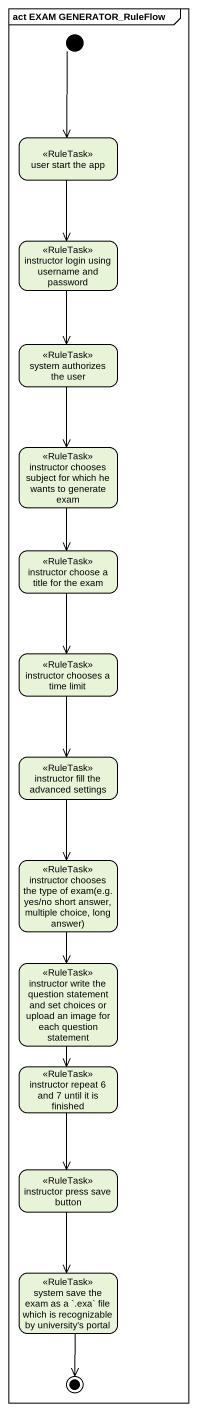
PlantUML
@startuml
mainframe act EXAM GENERATOR_RuleFlow
hide empty description
state "user start the app" as user_start_the_app <<RuleTask>>
state "instructor login using username and password" as instructor_login_using <<RuleTask>>
state "system authorizes the user" as system_authorizes_the_user <<RuleTask>>
state "instructor chooses subject for which he wants to generate exam" as instructor_chooses_subject <<RuleTask>>
state "instructor choose a title for the exam" as instructor_choose_a_title <<RuleTask>>
state "instructor chooses a time limit" as instructor_chooses_a_time <<RuleTask>>
state "instructor fill the advanced settings" as instructor_fill_the <<RuleTask>>
state "instructor chooses the type of exam(e.g. yes/no short answer, multiple choice, long answer)" as instructor_chooses_the_type <<RuleTask>>
state "instructor write the question statement and set choices or upload an image for each question statement" as instructor_write_the <<RuleTask>>
state "instructor repeat 6 and 7 until it is finished" as instructor_repeat_6_and_7 <<RuleTask>>
state "instructor press save button" as instructor_press_save_button <<RuleTask>>
state "system save the exam as a `.exa` file which is recognizable by university's portal" as system_save_the_exam_as_a <<RuleTask>>
[*] --> user_start_the_app
user_start_the_app --> instructor_login_using
instructor_login_using --> system_authorizes_the_user
system_authorizes_the_user --> instructor_chooses_subject
instructor_chooses_subject --> instructor_choose_a_title
instructor_choose_a_title --> instructor_chooses_a_time
instructor_chooses_a_time --> instructor_fill_the
instructor_fill_the --> instructor_chooses_the_type
instructor_chooses_the_type --> instructor_write_the
instructor_write_the --> instructor_repeat_6_and_7
instructor_repeat_6_and_7 --> instructor_press_save_button
instructor_press_save_button --> system_save_the_exam_as_a
system_save_the_exam_as_a --> [*]
@enduml
